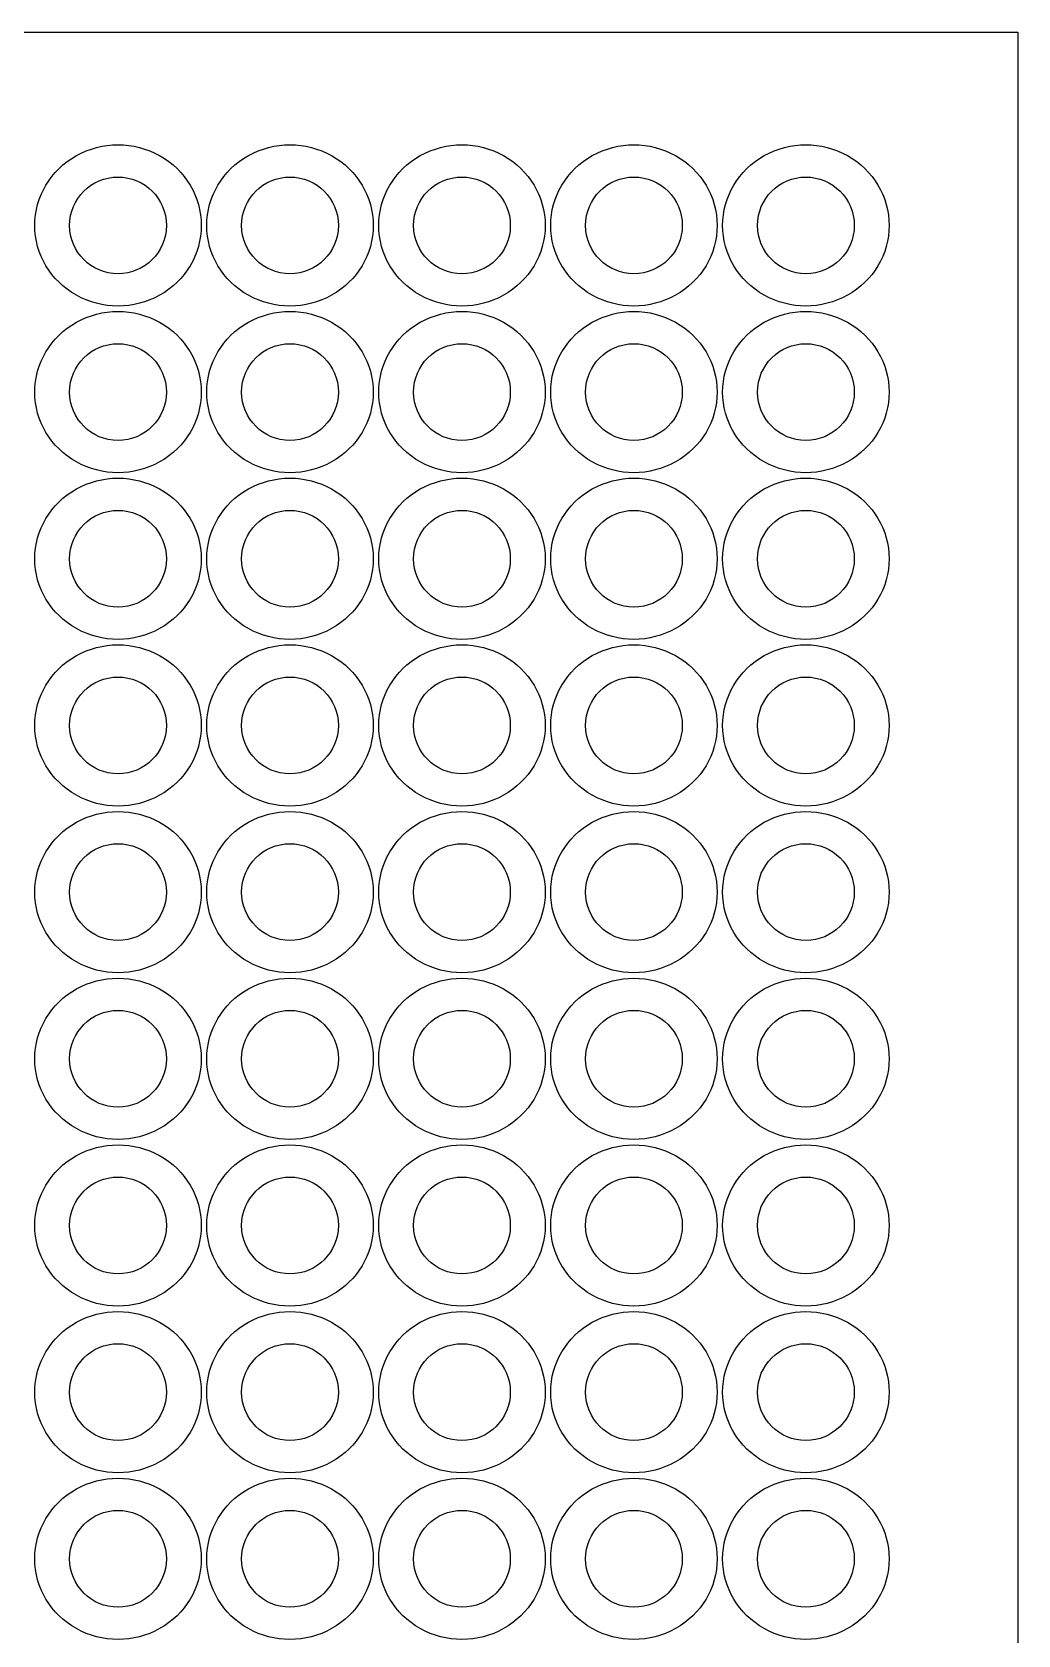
# Model space of a CAD drawing. Extents: x -40 to 224, y -344 to 113.
# Drawn here: x 132.7 to 224.5, y -193.2 to -44.1 of the extents above; entities that cross this region are included whole.
import ezdxf

# ---------------------------------------------------------------- set-up
doc = ezdxf.new("R2010")
doc.units = 0
doc.layers.add('Capa_1', color=7, linetype='CONTINUOUS')

msp = doc.modelspace()

# ---------------------------------------------------------------- linework, layer by layer
at = {"layer": 'Capa_1', "color": 7}
for points in [[(25, -44.12762), (224.46117, -44.12762), (224.46117, -343.5888), (25, -343.5888)], [(148.476584, -62.108214)], [(164.476584, -62.108214)], [(180.476584, -62.108214)], [(196.476584, -62.108214)], [(212.476584, -62.108214)], [(148.476584, -77.608214)], [(164.476584, -77.608214)], [(180.476584, -77.608214)], [(196.476584, -77.608214)], [(212.476584, -77.608214)], [(148.476584, -93.108214)], [(164.476584, -93.108214)], [(180.476584, -93.108214)], [(196.476584, -93.108214)], [(212.476584, -93.108214)], [(148.476584, -108.608214)], [(164.476584, -108.608214)], [(180.476584, -108.608214)], [(196.476584, -108.608214)], [(212.476584, -108.608214)], [(148.476584, -124.108214)], [(164.476584, -124.108214)], [(180.476584, -124.108214)], [(196.476584, -124.108214)], [(212.476584, -124.108214)], [(148.476584, -139.608214)], [(164.476584, -139.608214)], [(180.476584, -139.608214)], [(196.476584, -139.608214)], [(212.476584, -139.608214)], [(148.476584, -155.108214)], [(164.476584, -155.108214)], [(180.476584, -155.108214)], [(196.476584, -155.108214)], [(212.476584, -155.108214)], [(148.476584, -170.608214)], [(164.476584, -170.608214)], [(180.476584, -170.608214)], [(196.476584, -170.608214)], [(212.476584, -170.608214)], [(148.476584, -186.108214)], [(164.476584, -186.108214)], [(180.476584, -186.108214)], [(196.476584, -186.108214)], [(212.476584, -186.108214)]]:
    msp.add_lwpolyline(points, close=True, dxfattribs=at)
at = {"layer": 'Capa_1', "color": 5}
for points in [[(145.230584, -62.108214)], [(161.230584, -62.108214)], [(177.230584, -62.108214)], [(193.230584, -62.108214)], [(209.230584, -62.108214)], [(145.230584, -77.608214)], [(161.230584, -77.608214)], [(177.230584, -77.608214)], [(193.230584, -77.608214)], [(209.230584, -77.608214)], [(145.230584, -93.108214)], [(161.230584, -93.108214)], [(177.230584, -93.108214)], [(193.230584, -93.108214)], [(209.230584, -93.108214)], [(145.230584, -108.608214)], [(161.230584, -108.608214)], [(177.230584, -108.608214)], [(193.230584, -108.608214)], [(209.230584, -108.608214)], [(145.230584, -124.108214)], [(161.230584, -124.108214)], [(177.230584, -124.108214)], [(193.230584, -124.108214)], [(209.230584, -124.108214)], [(145.230584, -139.608214)], [(161.230584, -139.608214)], [(177.230584, -139.608214)], [(193.230584, -139.608214)], [(209.230584, -139.608214)], [(145.230584, -155.108214)], [(161.230584, -155.108214)], [(177.230584, -155.108214)], [(193.230584, -155.108214)], [(209.230584, -155.108214)], [(145.230584, -170.608214)], [(161.230584, -170.608214)], [(177.230584, -170.608214)], [(193.230584, -170.608214)], [(209.230584, -170.608214)], [(145.230584, -186.108214)], [(161.230584, -186.108214)], [(177.230584, -186.108214)], [(193.230584, -186.108214)], [(209.230584, -186.108214)]]:
    msp.add_lwpolyline(points, close=True, dxfattribs=at)
at = {"layer": 'Capa_1', "color": 7}
for points in [[(136.857583, -55.616486), (139.254204, -54.277455), (142.206963, -54.277455), (144.603584, -55.616486)], [(152.857583, -55.616486), (155.254204, -54.277455), (158.206963, -54.277455), (160.603584, -55.616486)], [(168.857583, -55.616486), (171.254204, -54.277455), (174.206963, -54.277455), (176.603584, -55.616486)], [(184.857583, -55.616486), (187.254204, -54.277455), (190.206963, -54.277455), (192.603584, -55.616486)], [(200.857583, -55.616486), (203.254204, -54.277455), (206.206963, -54.277455), (208.603584, -55.616486)], [(132.984583, -62.108214), (132.984583, -59.43015), (134.460962, -56.955518), (136.857583, -55.616486)], [(144.603584, -55.616486), (147.000205, -56.955518), (148.476584, -59.43015), (148.476584, -62.108214)], [(148.984583, -62.108214), (148.984583, -59.43015), (150.460962, -56.955518), (152.857583, -55.616486)], [(160.603584, -55.616486), (163.000205, -56.955518), (164.476584, -59.43015), (164.476584, -62.108214)], [(164.984583, -62.108214), (164.984583, -59.43015), (166.460962, -56.955518), (168.857583, -55.616486)], [(176.603584, -55.616486), (179.000205, -56.955518), (180.476584, -59.43015), (180.476584, -62.108214)], [(180.984583, -62.108214), (180.984583, -59.43015), (182.460962, -56.955518), (184.857583, -55.616486)], [(192.603584, -55.616486), (195.000205, -56.955518), (196.476584, -59.43015), (196.476584, -62.108214)], [(196.984583, -62.108214), (196.984583, -59.43015), (198.460962, -56.955518), (200.857583, -55.616486)], [(208.603584, -55.616486), (211.000205, -56.955518), (212.476584, -59.43015), (212.476584, -62.108214)], [(136.857583, -68.599941), (134.460962, -67.260909), (132.984583, -64.786277), (132.984583, -62.108214)], [(148.476584, -62.108214), (148.476584, -64.786277), (147.000205, -67.260909), (144.603584, -68.599941)], [(152.857583, -68.599941), (150.460962, -67.260909), (148.984583, -64.786277), (148.984583, -62.108214)], [(164.476584, -62.108214), (164.476584, -64.786277), (163.000205, -67.260909), (160.603584, -68.599941)], [(168.857583, -68.599941), (166.460962, -67.260909), (164.984583, -64.786277), (164.984583, -62.108214)], [(180.476584, -62.108214), (180.476584, -64.786277), (179.000205, -67.260909), (176.603584, -68.599941)], [(184.857583, -68.599941), (182.460962, -67.260909), (180.984583, -64.786277), (180.984583, -62.108214)], [(196.476584, -62.108214), (196.476584, -64.786277), (195.000205, -67.260909), (192.603584, -68.599941)], [(200.857583, -68.599941), (198.460962, -67.260909), (196.984583, -64.786277), (196.984583, -62.108214)], [(212.476584, -62.108214), (212.476584, -64.786277), (211.000205, -67.260909), (208.603584, -68.599941)], [(144.603584, -68.599941), (142.206963, -69.938972), (139.254204, -69.938972), (136.857583, -68.599941)], [(136.857583, -71.116486), (139.254204, -69.777455), (142.206963, -69.777455), (144.603584, -71.116486)], [(160.603584, -68.599941), (158.206963, -69.938972), (155.254204, -69.938972), (152.857583, -68.599941)], [(152.857583, -71.116486), (155.254204, -69.777455), (158.206963, -69.777455), (160.603584, -71.116486)], [(176.603584, -68.599941), (174.206963, -69.938972), (171.254204, -69.938972), (168.857583, -68.599941)], [(168.857583, -71.116486), (171.254204, -69.777455), (174.206963, -69.777455), (176.603584, -71.116486)], [(192.603584, -68.599941), (190.206963, -69.938972), (187.254204, -69.938972), (184.857583, -68.599941)], [(184.857583, -71.116486), (187.254204, -69.777455), (190.206963, -69.777455), (192.603584, -71.116486)], [(208.603584, -68.599941), (206.206963, -69.938972), (203.254204, -69.938972), (200.857583, -68.599941)], [(200.857583, -71.116486), (203.254204, -69.777455), (206.206963, -69.777455), (208.603584, -71.116486)], [(132.984583, -77.608214), (132.984583, -74.93015), (134.460962, -72.455518), (136.857583, -71.116486)], [(144.603584, -71.116486), (147.000205, -72.455518), (148.476584, -74.93015), (148.476584, -77.608214)], [(148.984583, -77.608214), (148.984583, -74.93015), (150.460962, -72.455518), (152.857583, -71.116486)], [(160.603584, -71.116486), (163.000205, -72.455518), (164.476584, -74.93015), (164.476584, -77.608214)], [(164.984583, -77.608214), (164.984583, -74.93015), (166.460962, -72.455518), (168.857583, -71.116486)], [(176.603584, -71.116486), (179.000205, -72.455518), (180.476584, -74.93015), (180.476584, -77.608214)], [(180.984583, -77.608214), (180.984583, -74.93015), (182.460962, -72.455518), (184.857583, -71.116486)], [(192.603584, -71.116486), (195.000205, -72.455518), (196.476584, -74.93015), (196.476584, -77.608214)], [(196.984583, -77.608214), (196.984583, -74.93015), (198.460962, -72.455518), (200.857583, -71.116486)], [(208.603584, -71.116486), (211.000205, -72.455518), (212.476584, -74.93015), (212.476584, -77.608214)], [(136.857583, -84.099941), (134.460962, -82.760909), (132.984583, -80.286277), (132.984583, -77.608214)], [(148.476584, -77.608214), (148.476584, -80.286277), (147.000205, -82.760909), (144.603584, -84.099941)], [(152.857583, -84.099941), (150.460962, -82.760909), (148.984583, -80.286277), (148.984583, -77.608214)], [(164.476584, -77.608214), (164.476584, -80.286277), (163.000205, -82.760909), (160.603584, -84.099941)], [(168.857583, -84.099941), (166.460962, -82.760909), (164.984583, -80.286277), (164.984583, -77.608214)], [(180.476584, -77.608214), (180.476584, -80.286277), (179.000205, -82.760909), (176.603584, -84.099941)], [(184.857583, -84.099941), (182.460962, -82.760909), (180.984583, -80.286277), (180.984583, -77.608214)], [(196.476584, -77.608214), (196.476584, -80.286277), (195.000205, -82.760909), (192.603584, -84.099941)], [(200.857583, -84.099941), (198.460962, -82.760909), (196.984583, -80.286277), (196.984583, -77.608214)], [(212.476584, -77.608214), (212.476584, -80.286277), (211.000205, -82.760909), (208.603584, -84.099941)], [(144.603584, -84.099941), (142.206963, -85.438972), (139.254204, -85.438972), (136.857583, -84.099941)], [(160.603584, -84.099941), (158.206963, -85.438972), (155.254204, -85.438972), (152.857583, -84.099941)], [(176.603584, -84.099941), (174.206963, -85.438972), (171.254204, -85.438972), (168.857583, -84.099941)], [(192.603584, -84.099941), (190.206963, -85.438972), (187.254204, -85.438972), (184.857583, -84.099941)], [(208.603584, -84.099941), (206.206963, -85.438972), (203.254204, -85.438972), (200.857583, -84.099941)], [(136.857583, -86.616486), (139.254204, -85.277455), (142.206963, -85.277455), (144.603584, -86.616486)], [(152.857583, -86.616486), (155.254204, -85.277455), (158.206963, -85.277455), (160.603584, -86.616486)], [(168.857583, -86.616486), (171.254204, -85.277455), (174.206963, -85.277455), (176.603584, -86.616486)], [(184.857583, -86.616486), (187.254204, -85.277455), (190.206963, -85.277455), (192.603584, -86.616486)], [(200.857583, -86.616486), (203.254204, -85.277455), (206.206963, -85.277455), (208.603584, -86.616486)], [(132.984583, -93.108214), (132.984583, -90.43015), (134.460962, -87.955518), (136.857583, -86.616486)], [(144.603584, -86.616486), (147.000205, -87.955518), (148.476584, -90.43015), (148.476584, -93.108214)], [(148.984583, -93.108214), (148.984583, -90.43015), (150.460962, -87.955518), (152.857583, -86.616486)], [(160.603584, -86.616486), (163.000205, -87.955518), (164.476584, -90.43015), (164.476584, -93.108214)], [(164.984583, -93.108214), (164.984583, -90.43015), (166.460962, -87.955518), (168.857583, -86.616486)], [(176.603584, -86.616486), (179.000205, -87.955518), (180.476584, -90.43015), (180.476584, -93.108214)], [(180.984583, -93.108214), (180.984583, -90.43015), (182.460962, -87.955518), (184.857583, -86.616486)], [(192.603584, -86.616486), (195.000205, -87.955518), (196.476584, -90.43015), (196.476584, -93.108214)], [(196.984583, -93.108214), (196.984583, -90.43015), (198.460962, -87.955518), (200.857583, -86.616486)], [(208.603584, -86.616486), (211.000205, -87.955518), (212.476584, -90.43015), (212.476584, -93.108214)], [(136.857583, -99.599941), (134.460962, -98.260909), (132.984583, -95.786277), (132.984583, -93.108214)], [(148.476584, -93.108214), (148.476584, -95.786277), (147.000205, -98.260909), (144.603584, -99.599941)], [(152.857583, -99.599941), (150.460962, -98.260909), (148.984583, -95.786277), (148.984583, -93.108214)], [(164.476584, -93.108214), (164.476584, -95.786277), (163.000205, -98.260909), (160.603584, -99.599941)], [(168.857583, -99.599941), (166.460962, -98.260909), (164.984583, -95.786277), (164.984583, -93.108214)], [(180.476584, -93.108214), (180.476584, -95.786277), (179.000205, -98.260909), (176.603584, -99.599941)], [(184.857583, -99.599941), (182.460962, -98.260909), (180.984583, -95.786277), (180.984583, -93.108214)], [(196.476584, -93.108214), (196.476584, -95.786277), (195.000205, -98.260909), (192.603584, -99.599941)], [(200.857583, -99.599941), (198.460962, -98.260909), (196.984583, -95.786277), (196.984583, -93.108214)], [(212.476584, -93.108214), (212.476584, -95.786277), (211.000205, -98.260909), (208.603584, -99.599941)], [(144.603584, -99.599941), (142.206963, -100.938972), (139.254204, -100.938972), (136.857583, -99.599941)], [(160.603584, -99.599941), (158.206963, -100.938972), (155.254204, -100.938972), (152.857583, -99.599941)], [(176.603584, -99.599941), (174.206963, -100.938972), (171.254204, -100.938972), (168.857583, -99.599941)], [(192.603584, -99.599941), (190.206963, -100.938972), (187.254204, -100.938972), (184.857583, -99.599941)], [(208.603584, -99.599941), (206.206963, -100.938972), (203.254204, -100.938972), (200.857583, -99.599941)], [(136.857583, -102.116486), (139.254204, -100.777455), (142.206963, -100.777455), (144.603584, -102.116486)], [(152.857583, -102.116486), (155.254204, -100.777455), (158.206963, -100.777455), (160.603584, -102.116486)], [(168.857583, -102.116486), (171.254204, -100.777455), (174.206963, -100.777455), (176.603584, -102.116486)], [(184.857583, -102.116486), (187.254204, -100.777455), (190.206963, -100.777455), (192.603584, -102.116486)], [(200.857583, -102.116486), (203.254204, -100.777455), (206.206963, -100.777455), (208.603584, -102.116486)], [(132.984583, -108.608214), (132.984583, -105.93015), (134.460962, -103.455518), (136.857583, -102.116486)], [(144.603584, -102.116486), (147.000205, -103.455518), (148.476584, -105.93015), (148.476584, -108.608214)], [(148.984583, -108.608214), (148.984583, -105.93015), (150.460962, -103.455518), (152.857583, -102.116486)], [(160.603584, -102.116486), (163.000205, -103.455518), (164.476584, -105.93015), (164.476584, -108.608214)], [(164.984583, -108.608214), (164.984583, -105.93015), (166.460962, -103.455518), (168.857583, -102.116486)], [(176.603584, -102.116486), (179.000205, -103.455518), (180.476584, -105.93015), (180.476584, -108.608214)], [(180.984583, -108.608214), (180.984583, -105.93015), (182.460962, -103.455518), (184.857583, -102.116486)], [(192.603584, -102.116486), (195.000205, -103.455518), (196.476584, -105.93015), (196.476584, -108.608214)], [(196.984583, -108.608214), (196.984583, -105.93015), (198.460962, -103.455518), (200.857583, -102.116486)], [(208.603584, -102.116486), (211.000205, -103.455518), (212.476584, -105.93015), (212.476584, -108.608214)], [(136.857583, -115.099941), (134.460962, -113.760909), (132.984583, -111.286277), (132.984583, -108.608214)], [(148.476584, -108.608214), (148.476584, -111.286277), (147.000205, -113.760909), (144.603584, -115.099941)], [(152.857583, -115.099941), (150.460962, -113.760909), (148.984583, -111.286277), (148.984583, -108.608214)], [(164.476584, -108.608214), (164.476584, -111.286277), (163.000205, -113.760909), (160.603584, -115.099941)], [(168.857583, -115.099941), (166.460962, -113.760909), (164.984583, -111.286277), (164.984583, -108.608214)], [(180.476584, -108.608214), (180.476584, -111.286277), (179.000205, -113.760909), (176.603584, -115.099941)], [(184.857583, -115.099941), (182.460962, -113.760909), (180.984583, -111.286277), (180.984583, -108.608214)], [(196.476584, -108.608214), (196.476584, -111.286277), (195.000205, -113.760909), (192.603584, -115.099941)], [(200.857583, -115.099941), (198.460962, -113.760909), (196.984583, -111.286277), (196.984583, -108.608214)], [(212.476584, -108.608214), (212.476584, -111.286277), (211.000205, -113.760909), (208.603584, -115.099941)], [(144.603584, -115.099941), (142.206963, -116.438972), (139.254204, -116.438972), (136.857583, -115.099941)], [(160.603584, -115.099941), (158.206963, -116.438972), (155.254204, -116.438972), (152.857583, -115.099941)], [(176.603584, -115.099941), (174.206963, -116.438972), (171.254204, -116.438972), (168.857583, -115.099941)], [(192.603584, -115.099941), (190.206963, -116.438972), (187.254204, -116.438972), (184.857583, -115.099941)], [(208.603584, -115.099941), (206.206963, -116.438972), (203.254204, -116.438972), (200.857583, -115.099941)], [(132.984583, -124.108214), (132.984583, -121.43015), (134.460962, -118.955518), (136.857583, -117.616486)], [(136.857583, -117.616486), (139.254204, -116.277455), (142.206963, -116.277455), (144.603584, -117.616486)], [(144.603584, -117.616486), (147.000205, -118.955518), (148.476584, -121.43015), (148.476584, -124.108214)], [(148.984583, -124.108214), (148.984583, -121.43015), (150.460962, -118.955518), (152.857583, -117.616486)], [(152.857583, -117.616486), (155.254204, -116.277455), (158.206963, -116.277455), (160.603584, -117.616486)], [(160.603584, -117.616486), (163.000205, -118.955518), (164.476584, -121.43015), (164.476584, -124.108214)], [(164.984583, -124.108214), (164.984583, -121.43015), (166.460962, -118.955518), (168.857583, -117.616486)], [(168.857583, -117.616486), (171.254204, -116.277455), (174.206963, -116.277455), (176.603584, -117.616486)], [(176.603584, -117.616486), (179.000205, -118.955518), (180.476584, -121.43015), (180.476584, -124.108214)], [(180.984583, -124.108214), (180.984583, -121.43015), (182.460962, -118.955518), (184.857583, -117.616486)], [(184.857583, -117.616486), (187.254204, -116.277455), (190.206963, -116.277455), (192.603584, -117.616486)], [(192.603584, -117.616486), (195.000205, -118.955518), (196.476584, -121.43015), (196.476584, -124.108214)], [(196.984583, -124.108214), (196.984583, -121.43015), (198.460962, -118.955518), (200.857583, -117.616486)], [(200.857583, -117.616486), (203.254204, -116.277455), (206.206963, -116.277455), (208.603584, -117.616486)], [(208.603584, -117.616486), (211.000205, -118.955518), (212.476584, -121.43015), (212.476584, -124.108214)], [(136.857583, -130.599941), (134.460962, -129.260909), (132.984583, -126.786277), (132.984583, -124.108214)], [(148.476584, -124.108214), (148.476584, -126.786277), (147.000205, -129.260909), (144.603584, -130.599941)], [(152.857583, -130.599941), (150.460962, -129.260909), (148.984583, -126.786277), (148.984583, -124.108214)], [(164.476584, -124.108214), (164.476584, -126.786277), (163.000205, -129.260909), (160.603584, -130.599941)], [(168.857583, -130.599941), (166.460962, -129.260909), (164.984583, -126.786277), (164.984583, -124.108214)], [(180.476584, -124.108214), (180.476584, -126.786277), (179.000205, -129.260909), (176.603584, -130.599941)], [(184.857583, -130.599941), (182.460962, -129.260909), (180.984583, -126.786277), (180.984583, -124.108214)], [(196.476584, -124.108214), (196.476584, -126.786277), (195.000205, -129.260909), (192.603584, -130.599941)], [(200.857583, -130.599941), (198.460962, -129.260909), (196.984583, -126.786277), (196.984583, -124.108214)], [(212.476584, -124.108214), (212.476584, -126.786277), (211.000205, -129.260909), (208.603584, -130.599941)], [(144.603584, -130.599941), (142.206963, -131.938972), (139.254204, -131.938972), (136.857583, -130.599941)], [(160.603584, -130.599941), (158.206963, -131.938972), (155.254204, -131.938972), (152.857583, -130.599941)], [(176.603584, -130.599941), (174.206963, -131.938972), (171.254204, -131.938972), (168.857583, -130.599941)], [(192.603584, -130.599941), (190.206963, -131.938972), (187.254204, -131.938972), (184.857583, -130.599941)], [(208.603584, -130.599941), (206.206963, -131.938972), (203.254204, -131.938972), (200.857583, -130.599941)], [(136.857583, -133.116486), (139.254204, -131.777455), (142.206963, -131.777455), (144.603584, -133.116486)], [(152.857583, -133.116486), (155.254204, -131.777455), (158.206963, -131.777455), (160.603584, -133.116486)], [(168.857583, -133.116486), (171.254204, -131.777455), (174.206963, -131.777455), (176.603584, -133.116486)], [(184.857583, -133.116486), (187.254204, -131.777455), (190.206963, -131.777455), (192.603584, -133.116486)], [(200.857583, -133.116486), (203.254204, -131.777455), (206.206963, -131.777455), (208.603584, -133.116486)], [(132.984583, -139.608214), (132.984583, -136.93015), (134.460962, -134.455518), (136.857583, -133.116486)], [(144.603584, -133.116486), (147.000205, -134.455518), (148.476584, -136.93015), (148.476584, -139.608214)], [(148.984583, -139.608214), (148.984583, -136.93015), (150.460962, -134.455518), (152.857583, -133.116486)], [(160.603584, -133.116486), (163.000205, -134.455518), (164.476584, -136.93015), (164.476584, -139.608214)], [(164.984583, -139.608214), (164.984583, -136.93015), (166.460962, -134.455518), (168.857583, -133.116486)], [(176.603584, -133.116486), (179.000205, -134.455518), (180.476584, -136.93015), (180.476584, -139.608214)], [(180.984583, -139.608214), (180.984583, -136.93015), (182.460962, -134.455518), (184.857583, -133.116486)], [(192.603584, -133.116486), (195.000205, -134.455518), (196.476584, -136.93015), (196.476584, -139.608214)], [(196.984583, -139.608214), (196.984583, -136.93015), (198.460962, -134.455518), (200.857583, -133.116486)], [(208.603584, -133.116486), (211.000205, -134.455518), (212.476584, -136.93015), (212.476584, -139.608214)], [(136.857583, -146.099941), (134.460962, -144.760909), (132.984583, -142.286277), (132.984583, -139.608214)], [(148.476584, -139.608214), (148.476584, -142.286277), (147.000205, -144.760909), (144.603584, -146.099941)], [(152.857583, -146.099941), (150.460962, -144.760909), (148.984583, -142.286277), (148.984583, -139.608214)], [(164.476584, -139.608214), (164.476584, -142.286277), (163.000205, -144.760909), (160.603584, -146.099941)], [(168.857583, -146.099941), (166.460962, -144.760909), (164.984583, -142.286277), (164.984583, -139.608214)], [(180.476584, -139.608214), (180.476584, -142.286277), (179.000205, -144.760909), (176.603584, -146.099941)], [(184.857583, -146.099941), (182.460962, -144.760909), (180.984583, -142.286277), (180.984583, -139.608214)], [(196.476584, -139.608214), (196.476584, -142.286277), (195.000205, -144.760909), (192.603584, -146.099941)], [(200.857583, -146.099941), (198.460962, -144.760909), (196.984583, -142.286277), (196.984583, -139.608214)], [(212.476584, -139.608214), (212.476584, -142.286277), (211.000205, -144.760909), (208.603584, -146.099941)], [(144.603584, -146.099941), (142.206963, -147.438972), (139.254204, -147.438972), (136.857583, -146.099941)], [(136.857583, -148.616486), (139.254204, -147.277455), (142.206963, -147.277455), (144.603584, -148.616486)], [(160.603584, -146.099941), (158.206963, -147.438972), (155.254204, -147.438972), (152.857583, -146.099941)], [(152.857583, -148.616486), (155.254204, -147.277455), (158.206963, -147.277455), (160.603584, -148.616486)], [(176.603584, -146.099941), (174.206963, -147.438972), (171.254204, -147.438972), (168.857583, -146.099941)], [(168.857583, -148.616486), (171.254204, -147.277455), (174.206963, -147.277455), (176.603584, -148.616486)], [(192.603584, -146.099941), (190.206963, -147.438972), (187.254204, -147.438972), (184.857583, -146.099941)], [(184.857583, -148.616486), (187.254204, -147.277455), (190.206963, -147.277455), (192.603584, -148.616486)], [(208.603584, -146.099941), (206.206963, -147.438972), (203.254204, -147.438972), (200.857583, -146.099941)], [(200.857583, -148.616486), (203.254204, -147.277455), (206.206963, -147.277455), (208.603584, -148.616486)], [(132.984583, -155.108214), (132.984583, -152.43015), (134.460962, -149.955518), (136.857583, -148.616486)], [(144.603584, -148.616486), (147.000205, -149.955518), (148.476584, -152.43015), (148.476584, -155.108214)], [(148.984583, -155.108214), (148.984583, -152.43015), (150.460962, -149.955518), (152.857583, -148.616486)], [(160.603584, -148.616486), (163.000205, -149.955518), (164.476584, -152.43015), (164.476584, -155.108214)], [(164.984583, -155.108214), (164.984583, -152.43015), (166.460962, -149.955518), (168.857583, -148.616486)], [(176.603584, -148.616486), (179.000205, -149.955518), (180.476584, -152.43015), (180.476584, -155.108214)], [(180.984583, -155.108214), (180.984583, -152.43015), (182.460962, -149.955518), (184.857583, -148.616486)], [(192.603584, -148.616486), (195.000205, -149.955518), (196.476584, -152.43015), (196.476584, -155.108214)], [(196.984583, -155.108214), (196.984583, -152.43015), (198.460962, -149.955518), (200.857583, -148.616486)], [(208.603584, -148.616486), (211.000205, -149.955518), (212.476584, -152.43015), (212.476584, -155.108214)], [(136.857583, -161.599941), (134.460962, -160.260909), (132.984583, -157.786277), (132.984583, -155.108214)], [(148.476584, -155.108214), (148.476584, -157.786277), (147.000205, -160.260909), (144.603584, -161.599941)], [(152.857583, -161.599941), (150.460962, -160.260909), (148.984583, -157.786277), (148.984583, -155.108214)], [(164.476584, -155.108214), (164.476584, -157.786277), (163.000205, -160.260909), (160.603584, -161.599941)], [(168.857583, -161.599941), (166.460962, -160.260909), (164.984583, -157.786277), (164.984583, -155.108214)], [(180.476584, -155.108214), (180.476584, -157.786277), (179.000205, -160.260909), (176.603584, -161.599941)], [(184.857583, -161.599941), (182.460962, -160.260909), (180.984583, -157.786277), (180.984583, -155.108214)], [(196.476584, -155.108214), (196.476584, -157.786277), (195.000205, -160.260909), (192.603584, -161.599941)], [(200.857583, -161.599941), (198.460962, -160.260909), (196.984583, -157.786277), (196.984583, -155.108214)], [(212.476584, -155.108214), (212.476584, -157.786277), (211.000205, -160.260909), (208.603584, -161.599941)], [(144.603584, -161.599941), (142.206963, -162.938972), (139.254204, -162.938972), (136.857583, -161.599941)], [(160.603584, -161.599941), (158.206963, -162.938972), (155.254204, -162.938972), (152.857583, -161.599941)], [(176.603584, -161.599941), (174.206963, -162.938972), (171.254204, -162.938972), (168.857583, -161.599941)], [(192.603584, -161.599941), (190.206963, -162.938972), (187.254204, -162.938972), (184.857583, -161.599941)], [(208.603584, -161.599941), (206.206963, -162.938972), (203.254204, -162.938972), (200.857583, -161.599941)], [(136.857583, -164.116486), (139.254204, -162.777455), (142.206963, -162.777455), (144.603584, -164.116486)], [(152.857583, -164.116486), (155.254204, -162.777455), (158.206963, -162.777455), (160.603584, -164.116486)], [(168.857583, -164.116486), (171.254204, -162.777455), (174.206963, -162.777455), (176.603584, -164.116486)], [(184.857583, -164.116486), (187.254204, -162.777455), (190.206963, -162.777455), (192.603584, -164.116486)], [(200.857583, -164.116486), (203.254204, -162.777455), (206.206963, -162.777455), (208.603584, -164.116486)], [(132.984583, -170.608214), (132.984583, -167.93015), (134.460962, -165.455518), (136.857583, -164.116486)], [(144.603584, -164.116486), (147.000205, -165.455518), (148.476584, -167.93015), (148.476584, -170.608214)], [(148.984583, -170.608214), (148.984583, -167.93015), (150.460962, -165.455518), (152.857583, -164.116486)], [(160.603584, -164.116486), (163.000205, -165.455518), (164.476584, -167.93015), (164.476584, -170.608214)], [(164.984583, -170.608214), (164.984583, -167.93015), (166.460962, -165.455518), (168.857583, -164.116486)], [(176.603584, -164.116486), (179.000205, -165.455518), (180.476584, -167.93015), (180.476584, -170.608214)], [(180.984583, -170.608214), (180.984583, -167.93015), (182.460962, -165.455518), (184.857583, -164.116486)], [(192.603584, -164.116486), (195.000205, -165.455518), (196.476584, -167.93015), (196.476584, -170.608214)], [(196.984583, -170.608214), (196.984583, -167.93015), (198.460962, -165.455518), (200.857583, -164.116486)], [(208.603584, -164.116486), (211.000205, -165.455518), (212.476584, -167.93015), (212.476584, -170.608214)], [(136.857583, -177.099941), (134.460962, -175.760909), (132.984583, -173.286277), (132.984583, -170.608214)], [(148.476584, -170.608214), (148.476584, -173.286277), (147.000205, -175.760909), (144.603584, -177.099941)], [(152.857583, -177.099941), (150.460962, -175.760909), (148.984583, -173.286277), (148.984583, -170.608214)], [(164.476584, -170.608214), (164.476584, -173.286277), (163.000205, -175.760909), (160.603584, -177.099941)], [(168.857583, -177.099941), (166.460962, -175.760909), (164.984583, -173.286277), (164.984583, -170.608214)], [(180.476584, -170.608214), (180.476584, -173.286277), (179.000205, -175.760909), (176.603584, -177.099941)], [(184.857583, -177.099941), (182.460962, -175.760909), (180.984583, -173.286277), (180.984583, -170.608214)], [(196.476584, -170.608214), (196.476584, -173.286277), (195.000205, -175.760909), (192.603584, -177.099941)], [(200.857583, -177.099941), (198.460962, -175.760909), (196.984583, -173.286277), (196.984583, -170.608214)], [(212.476584, -170.608214), (212.476584, -173.286277), (211.000205, -175.760909), (208.603584, -177.099941)], [(144.603584, -177.099941), (142.206963, -178.438972), (139.254204, -178.438972), (136.857583, -177.099941)], [(160.603584, -177.099941), (158.206963, -178.438972), (155.254204, -178.438972), (152.857583, -177.099941)], [(176.603584, -177.099941), (174.206963, -178.438972), (171.254204, -178.438972), (168.857583, -177.099941)], [(192.603584, -177.099941), (190.206963, -178.438972), (187.254204, -178.438972), (184.857583, -177.099941)], [(208.603584, -177.099941), (206.206963, -178.438972), (203.254204, -178.438972), (200.857583, -177.099941)], [(136.857583, -179.616486), (139.254204, -178.277455), (142.206963, -178.277455), (144.603584, -179.616486)], [(152.857583, -179.616486), (155.254204, -178.277455), (158.206963, -178.277455), (160.603584, -179.616486)], [(168.857583, -179.616486), (171.254204, -178.277455), (174.206963, -178.277455), (176.603584, -179.616486)], [(184.857583, -179.616486), (187.254204, -178.277455), (190.206963, -178.277455), (192.603584, -179.616486)], [(200.857583, -179.616486), (203.254204, -178.277455), (206.206963, -178.277455), (208.603584, -179.616486)], [(132.984583, -186.108214), (132.984583, -183.43015), (134.460962, -180.955518), (136.857583, -179.616486)], [(144.603584, -179.616486), (147.000205, -180.955518), (148.476584, -183.43015), (148.476584, -186.108214)], [(148.984583, -186.108214), (148.984583, -183.43015), (150.460962, -180.955518), (152.857583, -179.616486)], [(160.603584, -179.616486), (163.000205, -180.955518), (164.476584, -183.43015), (164.476584, -186.108214)], [(164.984583, -186.108214), (164.984583, -183.43015), (166.460962, -180.955518), (168.857583, -179.616486)], [(176.603584, -179.616486), (179.000205, -180.955518), (180.476584, -183.43015), (180.476584, -186.108214)], [(180.984583, -186.108214), (180.984583, -183.43015), (182.460962, -180.955518), (184.857583, -179.616486)], [(192.603584, -179.616486), (195.000205, -180.955518), (196.476584, -183.43015), (196.476584, -186.108214)], [(196.984583, -186.108214), (196.984583, -183.43015), (198.460962, -180.955518), (200.857583, -179.616486)], [(208.603584, -179.616486), (211.000205, -180.955518), (212.476584, -183.43015), (212.476584, -186.108214)], [(136.857583, -192.599941), (134.460962, -191.260909), (132.984583, -188.786277), (132.984583, -186.108214)], [(148.476584, -186.108214), (148.476584, -188.786277), (147.000205, -191.260909), (144.603584, -192.599941)], [(152.857583, -192.599941), (150.460962, -191.260909), (148.984583, -188.786277), (148.984583, -186.108214)], [(164.476584, -186.108214), (164.476584, -188.786277), (163.000205, -191.260909), (160.603584, -192.599941)], [(168.857583, -192.599941), (166.460962, -191.260909), (164.984583, -188.786277), (164.984583, -186.108214)], [(180.476584, -186.108214), (180.476584, -188.786277), (179.000205, -191.260909), (176.603584, -192.599941)], [(184.857583, -192.599941), (182.460962, -191.260909), (180.984583, -188.786277), (180.984583, -186.108214)], [(196.476584, -186.108214), (196.476584, -188.786277), (195.000205, -191.260909), (192.603584, -192.599941)], [(200.857583, -192.599941), (198.460962, -191.260909), (196.984583, -188.786277), (196.984583, -186.108214)], [(212.476584, -186.108214), (212.476584, -188.786277), (211.000205, -191.260909), (208.603584, -192.599941)], [(144.603584, -192.599941), (142.206963, -193.938972), (139.254204, -193.938972), (136.857583, -192.599941)], [(160.603584, -192.599941), (158.206963, -193.938972), (155.254204, -193.938972), (152.857583, -192.599941)], [(176.603584, -192.599941), (174.206963, -193.938972), (171.254204, -193.938972), (168.857583, -192.599941)], [(192.603584, -192.599941), (190.206963, -193.938972), (187.254204, -193.938972), (184.857583, -192.599941)], [(208.603584, -192.599941), (206.206963, -193.938972), (203.254204, -193.938972), (200.857583, -192.599941)]]:
    msp.add_open_spline(points, degree=3, dxfattribs=at)
at = {"layer": 'Capa_1', "color": 5}
for points in [[(136.230584, -62.108214), (136.230584, -59.622932), (138.245302, -57.608214), (140.730584, -57.608214)], [(140.730584, -57.608214), (143.215865, -57.608214), (145.230583, -59.622932), (145.230584, -62.108214)], [(152.230584, -62.108214), (152.230584, -59.622932), (154.245302, -57.608214), (156.730584, -57.608214)], [(156.730584, -57.608214), (159.215865, -57.608214), (161.230583, -59.622932), (161.230584, -62.108214)], [(168.230584, -62.108214), (168.230584, -59.622932), (170.245302, -57.608214), (172.730584, -57.608214)], [(172.730584, -57.608214), (175.215865, -57.608214), (177.230583, -59.622932), (177.230584, -62.108214)], [(184.230584, -62.108214), (184.230584, -59.622932), (186.245302, -57.608214), (188.730584, -57.608214)], [(188.730584, -57.608214), (191.215865, -57.608214), (193.230583, -59.622932), (193.230584, -62.108214)], [(200.230584, -62.108214), (200.230584, -59.622932), (202.245302, -57.608214), (204.730584, -57.608214)], [(204.730584, -57.608214), (207.215865, -57.608214), (209.230583, -59.622932), (209.230584, -62.108214)], [(140.730584, -66.608213), (138.245302, -66.608213), (136.230584, -64.593495), (136.230584, -62.108214)], [(145.230584, -62.108214), (145.230583, -64.593495), (143.215865, -66.608213), (140.730584, -66.608213)], [(156.730584, -66.608213), (154.245302, -66.608213), (152.230584, -64.593495), (152.230584, -62.108214)], [(161.230584, -62.108214), (161.230583, -64.593495), (159.215865, -66.608213), (156.730584, -66.608213)], [(172.730584, -66.608213), (170.245302, -66.608213), (168.230584, -64.593495), (168.230584, -62.108214)], [(177.230584, -62.108214), (177.230583, -64.593495), (175.215865, -66.608213), (172.730584, -66.608213)], [(188.730584, -66.608213), (186.245302, -66.608213), (184.230584, -64.593495), (184.230584, -62.108214)], [(193.230584, -62.108214), (193.230583, -64.593495), (191.215865, -66.608213), (188.730584, -66.608213)], [(204.730584, -66.608213), (202.245302, -66.608213), (200.230584, -64.593495), (200.230584, -62.108214)], [(209.230584, -62.108214), (209.230583, -64.593495), (207.215865, -66.608213), (204.730584, -66.608213)], [(136.230584, -77.608214), (136.230584, -75.122932), (138.245302, -73.108214), (140.730584, -73.108214)], [(140.730584, -73.108214), (143.215865, -73.108214), (145.230583, -75.122932), (145.230584, -77.608214)], [(152.230584, -77.608214), (152.230584, -75.122932), (154.245302, -73.108214), (156.730584, -73.108214)], [(156.730584, -73.108214), (159.215865, -73.108214), (161.230583, -75.122932), (161.230584, -77.608214)], [(168.230584, -77.608214), (168.230584, -75.122932), (170.245302, -73.108214), (172.730584, -73.108214)], [(172.730584, -73.108214), (175.215865, -73.108214), (177.230583, -75.122932), (177.230584, -77.608214)], [(184.230584, -77.608214), (184.230584, -75.122932), (186.245302, -73.108214), (188.730584, -73.108214)], [(188.730584, -73.108214), (191.215865, -73.108214), (193.230583, -75.122932), (193.230584, -77.608214)], [(200.230584, -77.608214), (200.230584, -75.122932), (202.245302, -73.108214), (204.730584, -73.108214)], [(204.730584, -73.108214), (207.215865, -73.108214), (209.230583, -75.122932), (209.230584, -77.608214)], [(140.730584, -82.108213), (138.245302, -82.108213), (136.230584, -80.093495), (136.230584, -77.608214)], [(145.230584, -77.608214), (145.230583, -80.093495), (143.215865, -82.108213), (140.730584, -82.108213)], [(156.730584, -82.108213), (154.245302, -82.108213), (152.230584, -80.093495), (152.230584, -77.608214)], [(161.230584, -77.608214), (161.230583, -80.093495), (159.215865, -82.108213), (156.730584, -82.108213)], [(172.730584, -82.108213), (170.245302, -82.108213), (168.230584, -80.093495), (168.230584, -77.608214)], [(177.230584, -77.608214), (177.230583, -80.093495), (175.215865, -82.108213), (172.730584, -82.108213)], [(188.730584, -82.108213), (186.245302, -82.108213), (184.230584, -80.093495), (184.230584, -77.608214)], [(193.230584, -77.608214), (193.230583, -80.093495), (191.215865, -82.108213), (188.730584, -82.108213)], [(204.730584, -82.108213), (202.245302, -82.108213), (200.230584, -80.093495), (200.230584, -77.608214)], [(209.230584, -77.608214), (209.230583, -80.093495), (207.215865, -82.108213), (204.730584, -82.108213)], [(136.230584, -93.108214), (136.230584, -90.622932), (138.245302, -88.608214), (140.730584, -88.608214)], [(140.730584, -88.608214), (143.215865, -88.608214), (145.230583, -90.622932), (145.230584, -93.108214)], [(152.230584, -93.108214), (152.230584, -90.622932), (154.245302, -88.608214), (156.730584, -88.608214)], [(156.730584, -88.608214), (159.215865, -88.608214), (161.230583, -90.622932), (161.230584, -93.108214)], [(168.230584, -93.108214), (168.230584, -90.622932), (170.245302, -88.608214), (172.730584, -88.608214)], [(172.730584, -88.608214), (175.215865, -88.608214), (177.230583, -90.622932), (177.230584, -93.108214)], [(184.230584, -93.108214), (184.230584, -90.622932), (186.245302, -88.608214), (188.730584, -88.608214)], [(188.730584, -88.608214), (191.215865, -88.608214), (193.230583, -90.622932), (193.230584, -93.108214)], [(200.230584, -93.108214), (200.230584, -90.622932), (202.245302, -88.608214), (204.730584, -88.608214)], [(204.730584, -88.608214), (207.215865, -88.608214), (209.230583, -90.622932), (209.230584, -93.108214)], [(140.730584, -97.608213), (138.245302, -97.608213), (136.230584, -95.593495), (136.230584, -93.108214)], [(145.230584, -93.108214), (145.230583, -95.593495), (143.215865, -97.608213), (140.730584, -97.608213)], [(156.730584, -97.608213), (154.245302, -97.608213), (152.230584, -95.593495), (152.230584, -93.108214)], [(161.230584, -93.108214), (161.230583, -95.593495), (159.215865, -97.608213), (156.730584, -97.608213)], [(172.730584, -97.608213), (170.245302, -97.608213), (168.230584, -95.593495), (168.230584, -93.108214)], [(177.230584, -93.108214), (177.230583, -95.593495), (175.215865, -97.608213), (172.730584, -97.608213)], [(188.730584, -97.608213), (186.245302, -97.608213), (184.230584, -95.593495), (184.230584, -93.108214)], [(193.230584, -93.108214), (193.230583, -95.593495), (191.215865, -97.608213), (188.730584, -97.608213)], [(204.730584, -97.608213), (202.245302, -97.608213), (200.230584, -95.593495), (200.230584, -93.108214)], [(209.230584, -93.108214), (209.230583, -95.593495), (207.215865, -97.608213), (204.730584, -97.608213)], [(136.230584, -108.608214), (136.230584, -106.122932), (138.245302, -104.108214), (140.730584, -104.108214)], [(140.730584, -104.108214), (143.215865, -104.108214), (145.230583, -106.122932), (145.230584, -108.608214)], [(152.230584, -108.608214), (152.230584, -106.122932), (154.245302, -104.108214), (156.730584, -104.108214)], [(156.730584, -104.108214), (159.215865, -104.108214), (161.230583, -106.122932), (161.230584, -108.608214)], [(168.230584, -108.608214), (168.230584, -106.122932), (170.245302, -104.108214), (172.730584, -104.108214)], [(172.730584, -104.108214), (175.215865, -104.108214), (177.230583, -106.122932), (177.230584, -108.608214)], [(184.230584, -108.608214), (184.230584, -106.122932), (186.245302, -104.108214), (188.730584, -104.108214)], [(188.730584, -104.108214), (191.215865, -104.108214), (193.230583, -106.122932), (193.230584, -108.608214)], [(200.230584, -108.608214), (200.230584, -106.122932), (202.245302, -104.108214), (204.730584, -104.108214)], [(204.730584, -104.108214), (207.215865, -104.108214), (209.230583, -106.122932), (209.230584, -108.608214)], [(140.730584, -113.108213), (138.245302, -113.108213), (136.230584, -111.093495), (136.230584, -108.608214)], [(145.230584, -108.608214), (145.230583, -111.093495), (143.215865, -113.108213), (140.730584, -113.108213)], [(156.730584, -113.108213), (154.245302, -113.108213), (152.230584, -111.093495), (152.230584, -108.608214)], [(161.230584, -108.608214), (161.230583, -111.093495), (159.215865, -113.108213), (156.730584, -113.108213)], [(172.730584, -113.108213), (170.245302, -113.108213), (168.230584, -111.093495), (168.230584, -108.608214)], [(177.230584, -108.608214), (177.230583, -111.093495), (175.215865, -113.108213), (172.730584, -113.108213)], [(188.730584, -113.108213), (186.245302, -113.108213), (184.230584, -111.093495), (184.230584, -108.608214)], [(193.230584, -108.608214), (193.230583, -111.093495), (191.215865, -113.108213), (188.730584, -113.108213)], [(204.730584, -113.108213), (202.245302, -113.108213), (200.230584, -111.093495), (200.230584, -108.608214)], [(209.230584, -108.608214), (209.230583, -111.093495), (207.215865, -113.108213), (204.730584, -113.108213)], [(136.230584, -124.108214), (136.230584, -121.622932), (138.245302, -119.608214), (140.730584, -119.608214)], [(140.730584, -119.608214), (143.215865, -119.608214), (145.230583, -121.622932), (145.230584, -124.108214)], [(152.230584, -124.108214), (152.230584, -121.622932), (154.245302, -119.608214), (156.730584, -119.608214)], [(156.730584, -119.608214), (159.215865, -119.608214), (161.230583, -121.622932), (161.230584, -124.108214)], [(168.230584, -124.108214), (168.230584, -121.622932), (170.245302, -119.608214), (172.730584, -119.608214)], [(172.730584, -119.608214), (175.215865, -119.608214), (177.230583, -121.622932), (177.230584, -124.108214)], [(184.230584, -124.108214), (184.230584, -121.622932), (186.245302, -119.608214), (188.730584, -119.608214)], [(188.730584, -119.608214), (191.215865, -119.608214), (193.230583, -121.622932), (193.230584, -124.108214)], [(200.230584, -124.108214), (200.230584, -121.622932), (202.245302, -119.608214), (204.730584, -119.608214)], [(204.730584, -119.608214), (207.215865, -119.608214), (209.230583, -121.622932), (209.230584, -124.108214)], [(140.730584, -128.608213), (138.245302, -128.608213), (136.230584, -126.593495), (136.230584, -124.108214)], [(145.230584, -124.108214), (145.230583, -126.593495), (143.215865, -128.608213), (140.730584, -128.608213)], [(156.730584, -128.608213), (154.245302, -128.608213), (152.230584, -126.593495), (152.230584, -124.108214)], [(161.230584, -124.108214), (161.230583, -126.593495), (159.215865, -128.608213), (156.730584, -128.608213)], [(172.730584, -128.608213), (170.245302, -128.608213), (168.230584, -126.593495), (168.230584, -124.108214)], [(177.230584, -124.108214), (177.230583, -126.593495), (175.215865, -128.608213), (172.730584, -128.608213)], [(188.730584, -128.608213), (186.245302, -128.608213), (184.230584, -126.593495), (184.230584, -124.108214)], [(193.230584, -124.108214), (193.230583, -126.593495), (191.215865, -128.608213), (188.730584, -128.608213)], [(204.730584, -128.608213), (202.245302, -128.608213), (200.230584, -126.593495), (200.230584, -124.108214)], [(209.230584, -124.108214), (209.230583, -126.593495), (207.215865, -128.608213), (204.730584, -128.608213)], [(136.230584, -139.608214), (136.230584, -137.122932), (138.245302, -135.108214), (140.730584, -135.108214)], [(140.730584, -135.108214), (143.215865, -135.108214), (145.230583, -137.122932), (145.230584, -139.608214)], [(152.230584, -139.608214), (152.230584, -137.122932), (154.245302, -135.108214), (156.730584, -135.108214)], [(156.730584, -135.108214), (159.215865, -135.108214), (161.230583, -137.122932), (161.230584, -139.608214)], [(168.230584, -139.608214), (168.230584, -137.122932), (170.245302, -135.108214), (172.730584, -135.108214)], [(172.730584, -135.108214), (175.215865, -135.108214), (177.230583, -137.122932), (177.230584, -139.608214)], [(184.230584, -139.608214), (184.230584, -137.122932), (186.245302, -135.108214), (188.730584, -135.108214)], [(188.730584, -135.108214), (191.215865, -135.108214), (193.230583, -137.122932), (193.230584, -139.608214)], [(200.230584, -139.608214), (200.230584, -137.122932), (202.245302, -135.108214), (204.730584, -135.108214)], [(204.730584, -135.108214), (207.215865, -135.108214), (209.230583, -137.122932), (209.230584, -139.608214)], [(140.730584, -144.108213), (138.245302, -144.108213), (136.230584, -142.093495), (136.230584, -139.608214)], [(145.230584, -139.608214), (145.230583, -142.093495), (143.215865, -144.108213), (140.730584, -144.108213)], [(156.730584, -144.108213), (154.245302, -144.108213), (152.230584, -142.093495), (152.230584, -139.608214)], [(161.230584, -139.608214), (161.230583, -142.093495), (159.215865, -144.108213), (156.730584, -144.108213)], [(172.730584, -144.108213), (170.245302, -144.108213), (168.230584, -142.093495), (168.230584, -139.608214)], [(177.230584, -139.608214), (177.230583, -142.093495), (175.215865, -144.108213), (172.730584, -144.108213)], [(188.730584, -144.108213), (186.245302, -144.108213), (184.230584, -142.093495), (184.230584, -139.608214)], [(193.230584, -139.608214), (193.230583, -142.093495), (191.215865, -144.108213), (188.730584, -144.108213)], [(204.730584, -144.108213), (202.245302, -144.108213), (200.230584, -142.093495), (200.230584, -139.608214)], [(209.230584, -139.608214), (209.230583, -142.093495), (207.215865, -144.108213), (204.730584, -144.108213)], [(136.230584, -155.108214), (136.230584, -152.622932), (138.245302, -150.608214), (140.730584, -150.608214)], [(140.730584, -150.608214), (143.215865, -150.608214), (145.230583, -152.622932), (145.230584, -155.108214)], [(152.230584, -155.108214), (152.230584, -152.622932), (154.245302, -150.608214), (156.730584, -150.608214)], [(156.730584, -150.608214), (159.215865, -150.608214), (161.230583, -152.622932), (161.230584, -155.108214)], [(168.230584, -155.108214), (168.230584, -152.622932), (170.245302, -150.608214), (172.730584, -150.608214)], [(172.730584, -150.608214), (175.215865, -150.608214), (177.230583, -152.622932), (177.230584, -155.108214)], [(184.230584, -155.108214), (184.230584, -152.622932), (186.245302, -150.608214), (188.730584, -150.608214)], [(188.730584, -150.608214), (191.215865, -150.608214), (193.230583, -152.622932), (193.230584, -155.108214)], [(200.230584, -155.108214), (200.230584, -152.622932), (202.245302, -150.608214), (204.730584, -150.608214)], [(204.730584, -150.608214), (207.215865, -150.608214), (209.230583, -152.622932), (209.230584, -155.108214)], [(140.730584, -159.608213), (138.245302, -159.608213), (136.230584, -157.593495), (136.230584, -155.108214)], [(145.230584, -155.108214), (145.230583, -157.593495), (143.215865, -159.608213), (140.730584, -159.608213)], [(156.730584, -159.608213), (154.245302, -159.608213), (152.230584, -157.593495), (152.230584, -155.108214)], [(161.230584, -155.108214), (161.230583, -157.593495), (159.215865, -159.608213), (156.730584, -159.608213)], [(172.730584, -159.608213), (170.245302, -159.608213), (168.230584, -157.593495), (168.230584, -155.108214)], [(177.230584, -155.108214), (177.230583, -157.593495), (175.215865, -159.608213), (172.730584, -159.608213)], [(188.730584, -159.608213), (186.245302, -159.608213), (184.230584, -157.593495), (184.230584, -155.108214)], [(193.230584, -155.108214), (193.230583, -157.593495), (191.215865, -159.608213), (188.730584, -159.608213)], [(204.730584, -159.608213), (202.245302, -159.608213), (200.230584, -157.593495), (200.230584, -155.108214)], [(209.230584, -155.108214), (209.230583, -157.593495), (207.215865, -159.608213), (204.730584, -159.608213)], [(136.230584, -170.608214), (136.230584, -168.122932), (138.245302, -166.108214), (140.730584, -166.108214)], [(140.730584, -166.108214), (143.215865, -166.108214), (145.230583, -168.122932), (145.230584, -170.608214)], [(152.230584, -170.608214), (152.230584, -168.122932), (154.245302, -166.108214), (156.730584, -166.108214)], [(156.730584, -166.108214), (159.215865, -166.108214), (161.230583, -168.122932), (161.230584, -170.608214)], [(168.230584, -170.608214), (168.230584, -168.122932), (170.245302, -166.108214), (172.730584, -166.108214)], [(172.730584, -166.108214), (175.215865, -166.108214), (177.230583, -168.122932), (177.230584, -170.608214)], [(184.230584, -170.608214), (184.230584, -168.122932), (186.245302, -166.108214), (188.730584, -166.108214)], [(188.730584, -166.108214), (191.215865, -166.108214), (193.230583, -168.122932), (193.230584, -170.608214)], [(200.230584, -170.608214), (200.230584, -168.122932), (202.245302, -166.108214), (204.730584, -166.108214)], [(204.730584, -166.108214), (207.215865, -166.108214), (209.230583, -168.122932), (209.230584, -170.608214)], [(140.730584, -175.108213), (138.245302, -175.108213), (136.230584, -173.093495), (136.230584, -170.608214)], [(145.230584, -170.608214), (145.230583, -173.093495), (143.215865, -175.108213), (140.730584, -175.108213)], [(156.730584, -175.108213), (154.245302, -175.108213), (152.230584, -173.093495), (152.230584, -170.608214)], [(161.230584, -170.608214), (161.230583, -173.093495), (159.215865, -175.108213), (156.730584, -175.108213)], [(172.730584, -175.108213), (170.245302, -175.108213), (168.230584, -173.093495), (168.230584, -170.608214)], [(177.230584, -170.608214), (177.230583, -173.093495), (175.215865, -175.108213), (172.730584, -175.108213)], [(188.730584, -175.108213), (186.245302, -175.108213), (184.230584, -173.093495), (184.230584, -170.608214)], [(193.230584, -170.608214), (193.230583, -173.093495), (191.215865, -175.108213), (188.730584, -175.108213)], [(204.730584, -175.108213), (202.245302, -175.108213), (200.230584, -173.093495), (200.230584, -170.608214)], [(209.230584, -170.608214), (209.230583, -173.093495), (207.215865, -175.108213), (204.730584, -175.108213)], [(136.230584, -186.108214), (136.230584, -183.622932), (138.245302, -181.608214), (140.730584, -181.608214)], [(140.730584, -181.608214), (143.215865, -181.608214), (145.230583, -183.622932), (145.230584, -186.108214)], [(152.230584, -186.108214), (152.230584, -183.622932), (154.245302, -181.608214), (156.730584, -181.608214)], [(156.730584, -181.608214), (159.215865, -181.608214), (161.230583, -183.622932), (161.230584, -186.108214)], [(168.230584, -186.108214), (168.230584, -183.622932), (170.245302, -181.608214), (172.730584, -181.608214)], [(172.730584, -181.608214), (175.215865, -181.608214), (177.230583, -183.622932), (177.230584, -186.108214)], [(184.230584, -186.108214), (184.230584, -183.622932), (186.245302, -181.608214), (188.730584, -181.608214)], [(188.730584, -181.608214), (191.215865, -181.608214), (193.230583, -183.622932), (193.230584, -186.108214)], [(200.230584, -186.108214), (200.230584, -183.622932), (202.245302, -181.608214), (204.730584, -181.608214)], [(204.730584, -181.608214), (207.215865, -181.608214), (209.230583, -183.622932), (209.230584, -186.108214)], [(140.730584, -190.608213), (138.245302, -190.608213), (136.230584, -188.593495), (136.230584, -186.108214)], [(145.230584, -186.108214), (145.230583, -188.593495), (143.215865, -190.608213), (140.730584, -190.608213)], [(156.730584, -190.608213), (154.245302, -190.608213), (152.230584, -188.593495), (152.230584, -186.108214)], [(161.230584, -186.108214), (161.230583, -188.593495), (159.215865, -190.608213), (156.730584, -190.608213)], [(172.730584, -190.608213), (170.245302, -190.608213), (168.230584, -188.593495), (168.230584, -186.108214)], [(177.230584, -186.108214), (177.230583, -188.593495), (175.215865, -190.608213), (172.730584, -190.608213)], [(188.730584, -190.608213), (186.245302, -190.608213), (184.230584, -188.593495), (184.230584, -186.108214)], [(193.230584, -186.108214), (193.230583, -188.593495), (191.215865, -190.608213), (188.730584, -190.608213)], [(204.730584, -190.608213), (202.245302, -190.608213), (200.230584, -188.593495), (200.230584, -186.108214)], [(209.230584, -186.108214), (209.230583, -188.593495), (207.215865, -190.608213), (204.730584, -190.608213)]]:
    msp.add_open_spline(points, degree=3, dxfattribs=at)

doc.saveas('drawing.dxf')
